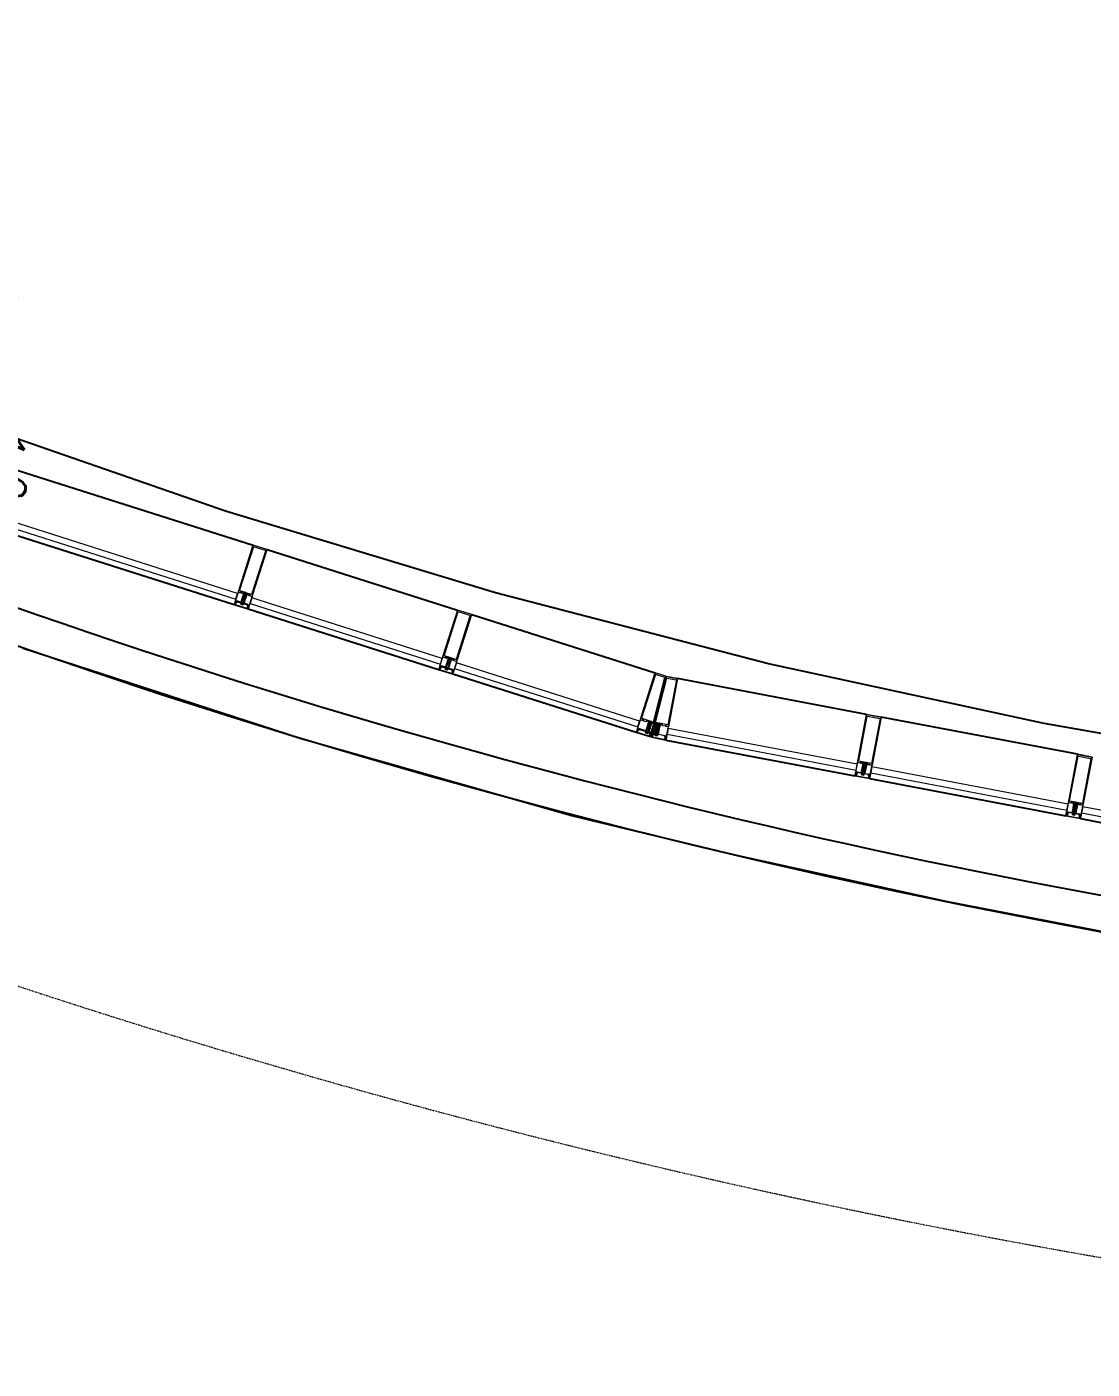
# Model space of a CAD drawing. Header units: inches. Extents: x -460 to 10305, y -938 to 5356.
# Drawn here: x 777.8 to 956.5, y -711.7 to -486.6 of the extents above; entities that cross this region are included whole.
import ezdxf
from ezdxf.enums import TextEntityAlignment as Align

# ---------------------------------------------------------------- set-up
doc = ezdxf.new("R2010")
doc.units = ezdxf.units.IN
doc.header["$MEASUREMENT"] = 0
doc.linetypes.add('01-0263-G-DWG-BFP-ARCH$0$Dash 1_16_', pattern=[0.125, 0.0625, -0.0625])
doc.layers.add('01-0263-G-DWG-BFP-ARCH$0$SP-DETL-GENF', color=3, linetype='Continuous', lineweight=9)
doc.layers.add('01-0263-G-DWG-BFP-ARCH$0$SP-HIDDEN', color=143, linetype='Continuous', lineweight=9)
for name, color, linetype in [('01-0263-G-DWG-BFP-ARCH$0$SP-GROSS', 30, 'Continuous'), ('01-0263-G-DWG-BFP-ARCH$0$SP-WALL', 7, 'Continuous'), ('01-0263-G-DWG-BFP-ARCH$0$SP-WINDOW', 6, 'Continuous'), ('T-Comm-E', 1, 'Continuous')]:
    doc.layers.add(name, color=color, linetype=linetype)
doc.styles.add('3-32', font='SIMPLEX.shx', dxfattribs={"height": 9})

# ---------------------------------------------------------------- blocks, each defined once
blk = doc.blocks.new('01-0263-G-DWG-BFP-ARCH$0$System Panel - INSULATED - GREEN TINT-4512900-GROUND FLOOR - PROPOSED')
at = {"layer": '01-0263-G-DWG-BFP-ARCH$0$SP-WINDOW', "lineweight": 13}
for p, q in [((16.13, 0.5), (-16.13, 0.5)), ((-16.13, 0.5), (-16.13, -0.5)), ((16.13, -0.5), (16.13, 0.5)), ((-16.13, -0.5), (16.13, -0.5))]:
    blk.add_line(p, q, dxfattribs=at)
blk = doc.blocks.new('01-0263-G-DWG-BFP-ARCH$0$System Panel - INSULATED - GREEN TINT-4512901-GROUND FLOOR - PROPOSED')
at = {"layer": '01-0263-G-DWG-BFP-ARCH$0$SP-WINDOW', "lineweight": 13}
for p, q in [((16.75, 0.5), (-16.75, 0.5)), ((-16.75, 0.5), (-16.75, -0.5)), ((16.75, -0.5), (16.75, 0.5)), ((-16.75, -0.5), (16.75, -0.5))]:
    blk.add_line(p, q, dxfattribs=at)
blk = doc.blocks.new('01-0263-G-DWG-BFP-ARCH$0$Rectangular Mullion - 10_5 X 2_5 Mullion-2235006-GROUND FLOOR - PROPOSED')
at = {"layer": '01-0263-G-DWG-BFP-ARCH$0$SP-DETL-GENF', "lineweight": 20}
for p, q in [((-1.25, 1.5), (-1.25, 1.06)), ((1.25, 1.5), (-1.25, 1.5)), ((-1.25, 0.96), (-1.25, 0.77)), ((-1.23, 0.75), (-1.15, 0.75)), ((-1.18, 0.99), (-1.22, 0.99)), ((-1.2, 1.08), (-1.2, 1.44)), ((-1.2, 1.44), (1.2, 1.44)), ((-1.06, 1.27), (-1.16, 1.08)), ((-1.11, 0.9), (-1.03, 0.9)), ((-1.05, 1.12), (-0.99, 1.23)), ((-1.05, 0.99), (-1.05, 1.12)), ((-0.94, 0.99), (-1.05, 0.99)), ((-0.99, 0.75), (0.99, 0.75)), ((-0.88, 0.85), (-0.88, 0.93)), ((-0.32, 0.85), (-0.88, 0.85)), ((-0.3, 0.88), (-0.32, 0.85)), ((-0.1, 0.5), (-0.31, 0.5)), ((-0.31, 0.5), (-0.31, 0.01)), ((-0.31, 0.01), (-0.25, 0.01)), ((0.3, 0.88), (-0.3, 0.88)), ((-0.25, 0.01), (-0.25, -0.07)), ((-0.19, 0.5), (-0.19, 0.17)), ((-0.19, 0.17), (-0.1, 0.06)), ((-0.04, -0.15), (-0.1, 0.07)), ((0.1, 0.07), (0.04, -0.15)), ((0.1, 0.5), (0.31, 0.5)), ((0.19, 0.17), (0.1, 0.06)), ((0.19, 0.5), (0.19, 0.17)), ((0.25, -0.07), (0.25, 0.01)), ((0.25, 0.01), (0.31, 0.01)), ((0.33, 0.85), (0.3, 0.88)), ((0.31, 0.01), (0.31, 0.5)), ((0.88, 0.85), (0.33, 0.85)), ((0.88, 0.93), (0.88, 0.85)), ((1.05, 0.99), (0.94, 0.99)), ((0.99, 1.23), (1.05, 1.12)), ((1.03, 0.9), (1.11, 0.9)), ((1.05, 1.12), (1.05, 0.99)), ((1.16, 1.08), (1.06, 1.27)), ((1.15, 0.75), (1.23, 0.75)), ((1.22, 0.99), (1.18, 0.99)), ((1.2, 1.44), (1.2, 1.08)), ((1.25, 1.06), (1.25, 1.5)), ((1.25, 0.77), (1.25, 0.96)), ((-0.83, -0.75), (-1.25, -0.75)), ((-1.25, -0.75), (-1.25, -9)), ((-1.09, -1.09), (-1.09, -8.72)), ((-0.16, -1.06), (-1.06, -1.06)), ((-0.71, -0.9), (-0.79, -0.9)), ((-0.54, -0.75), (-0.67, -0.75)), ((-0.51, -0.87), (-0.51, -0.78)), ((-0.23, -0.9), (-0.48, -0.9)), ((-0.41, -0.83), (-0.41, -0.9)), ((-0.31, -0.8), (-0.38, -0.8)), ((-0.31, -0.07), (-0.31, -0.8)), ((-0.25, -0.07), (-0.31, -0.07)), ((-0.21, -0.84), (-0.21, -0.18)), ((-0.21, -0.18), (-0.14, -0.18)), ((-0.2, -0.78), (-0.2, -0.87)), ((-0.03, -0.75), (-0.17, -0.75)), ((0.07, -0.94), (-0.07, -0.94)), ((0, -0.78), (-0.03, -0.75)), ((0.03, -0.75), (0, -0.78)), ((0.17, -0.75), (0.03, -0.75)), ((0.14, -0.18), (0.21, -0.18)), ((1.06, -1.06), (0.16, -1.06)), ((0.2, -0.87), (0.2, -0.78)), ((0.21, -0.18), (0.21, -0.84)), ((0.49, -0.9), (0.23, -0.9)), ((0.31, -0.07), (0.25, -0.07)), ((0.31, -0.8), (0.31, -0.07)), ((0.38, -0.8), (0.31, -0.8)), ((0.41, -0.9), (0.41, -0.83)), ((0.52, -0.78), (0.52, -0.87)), ((0.67, -0.75), (0.55, -0.75)), ((0.79, -0.9), (0.71, -0.9)), ((1.25, -0.75), (0.83, -0.75)), ((1.09, -8.72), (1.09, -1.09)), ((1.25, -9), (1.25, -0.75)), ((-1.25, -9), (1.25, -9)), ((-1.06, -8.75), (1.06, -8.75))]:
    blk.add_line(p, q, dxfattribs=at)
at = {"layer": '01-0263-G-DWG-BFP-ARCH$0$SP-DETL-GENF'}
for p, q in [((-0.31, 0.75), (-0.31, 0.5)), ((-0.25, 0.91), (0.25, 0.91)), ((-0.25, 0.88), (-0.25, 0.91)), ((-0.2, 1.05), (-0.2, 0.91)), ((0.19, 1.06), (-0.19, 1.06)), ((-0.15, 1.09), (0.15, 1.09)), ((-0.13, 0.21), (-0.13, 0.88)), ((0, -0.13), (-0.13, 0.21)), ((-0.1, 1.06), (-0.1, 0.91)), ((-0.1, -0.98), (-0.1, 0.5)), ((0.13, 0.21), (0, -0.13)), ((0.1, 1.06), (0.1, 0.91)), ((0.1, 0.5), (0.1, -0.98)), ((0.13, 0.88), (0.13, 0.21)), ((0.2, 1.05), (0.2, 0.91)), ((0.25, 0.91), (0.25, 0.88)), ((0.31, 0.5), (0.31, 0.75)), ((0, -1.08), (-0.1, -0.98)), ((0.1, -0.98), (0, -1.08))]:
    blk.add_line(p, q, dxfattribs=at)
at = {"layer": '01-0263-G-DWG-BFP-ARCH$0$SP-DETL-GENF', "lineweight": 20}
for centre, radius, start, end in [((-1.19, 1.06), 0.06, 180, 270), ((-1.22, 0.96), 0.03, 90, 180), ((-1.23, 0.77), 0.02, 180, 270), ((-1.18, 1.04), 0.05, 270, 71.3371), ((-1.17, 1.04), 0.04, 270, 90), ((-1.11, 0.85), 0.05, 90, 180), ((-1.07, 0.84), 0.09, 180, 225.1897), ((-1.15, 0.76), 0.015, 270, 45.1897), ((-1.02, 1.25), 0.04, 330, 150), ((-1.03, 0.85), 0.05, 360, 90), ((-0.99, 0.76), 0.015, 134.8103, 270), ((-1.07, 0.84), 0.09, 314.8103, 0), ((-0.94, 0.93), 0.06, 360, 90), ((0.94, 0.93), 0.06, 90, 180), ((1.02, 1.25), 0.04, 30, 210), ((1.03, 0.85), 0.05, 90, 180), ((1.07, 0.84), 0.09, 180, 225.1897), ((0.99, 0.76), 0.015, 270, 45.1897), ((1.11, 0.85), 0.05, 360, 90), ((1.18, 1.04), 0.05, 108.6629, 270), ((1.17, 1.04), 0.04, 90, 270), ((1.15, 0.76), 0.015, 134.8103, 270), ((1.07, 0.84), 0.09, 314.8103, 0), ((1.19, 1.06), 0.06, 270, 360), ((1.22, 0.96), 0.03, 360, 90), ((1.23, 0.77), 0.02, 270, 0), ((-1.06, -1.09), 0.03, 90, 180), ((-0.75, -0.84), 0.09, 134.8103, 183.8365), ((-0.79, -0.85), 0.05, 174.852, 270), ((-0.83, -0.77), 0.015, 314.8103, 90), ((-0.71, -0.85), 0.05, 270, 5.148), ((-0.67, -0.77), 0.015, 90, 225.1897), ((-0.75, -0.84), 0.09, 356.1635, 45.1897), ((-0.54, -0.78), 0.03, 360, 90), ((-0.48, -0.87), 0.03, 180, 270), ((-0.38, -0.83), 0.03, 90, 180), ((-0.27, -0.84), 0.06, 270, 360), ((-0.23, -0.87), 0.03, 270, 360), ((-0.17, -0.78), 0.03, 90, 180), ((-0.16, -1), 0.06, 270, 360), ((0, -0.14), 0.143, 197.5064, 342.4936), ((-0.07, -0.97), 0.03, 90, 165.1649), ((0, -0.14), 0.043, 195, 345), ((0.07, -0.97), 0.03, 360, 90), ((0.16, -1), 0.06, 180, 270), ((0.17, -0.78), 0.03, 360, 90), ((0.23, -0.87), 0.03, 180, 270), ((0.27, -0.84), 0.06, 180, 270), ((0.38, -0.83), 0.03, 360, 90), ((0.49, -0.87), 0.03, 270, 360), ((0.55, -0.78), 0.03, 90, 180), ((0.75, -0.84), 0.09, 134.8103, 183.8365), ((0.71, -0.85), 0.05, 174.852, 270), ((0.67, -0.77), 0.015, 314.8103, 90), ((0.79, -0.85), 0.05, 270, 5.148), ((0.83, -0.77), 0.015, 90, 225.1897), ((0.75, -0.84), 0.09, 356.1635, 45.1897), ((1.06, -1.09), 0.03, 360, 90), ((-1.06, -8.72), 0.03, 180, 270), ((1.06, -8.72), 0.03, 270, 360)]:
    blk.add_arc(centre, radius, start, end, dxfattribs=at)
at = {"layer": '01-0263-G-DWG-BFP-ARCH$0$SP-DETL-GENF'}
for centre, radius, start, end in [((-0.15, 1.04), 0.0543, 20.9234, 159.0732), ((0, 0.92), 0.165, 52.0136, 127.9813), ((0.15, 1.04), 0.0543, 20.9416, 159.0868)]:
    blk.add_arc(centre, radius, start, end, dxfattribs=at)
blk = doc.blocks.new('01-0263-G-DWG-BFP-ARCH$0$System Panel - INSULATED - GREEN TINT-4512902-GROUND FLOOR - PROPOSED')
at = {"layer": '01-0263-G-DWG-BFP-ARCH$0$SP-WINDOW', "lineweight": 13}
for p, q in [((34.12, 0.5), (-34.12, 0.5)), ((-34.12, 0.5), (-34.12, -0.5)), ((34.12, -0.5), (34.12, 0.5)), ((-34.12, -0.5), (34.12, -0.5))]:
    blk.add_line(p, q, dxfattribs=at)
blk = doc.blocks.new('01-0263-G-DWG-BFP-ARCH$0$Rectangular Mullion - 10_5 X 2_5 7_5 angle Mullion-V95-GROUND FLOOR - PROPOSED')
at = {"layer": '01-0263-G-DWG-BFP-ARCH$0$SP-DETL-GENF', "lineweight": 20}
for p, q in [((-1.25, 1.5), (-1.25, 1.06)), ((1.25, 1.5), (-1.25, 1.5)), ((-1.25, 0.96), (-1.25, 0.77)), ((-1.23, 0.75), (-1.15, 0.75)), ((-1.18, 0.99), (-1.22, 0.99)), ((-1.2, 1.08), (-1.2, 1.44)), ((-1.2, 1.44), (1.2, 1.44)), ((-1.06, 1.27), (-1.16, 1.08)), ((-1.11, 0.9), (-1.03, 0.9)), ((-1.05, 1.12), (-0.99, 1.23)), ((-1.05, 0.99), (-1.05, 1.12)), ((-0.94, 0.99), (-1.05, 0.99)), ((-0.99, 0.75), (0.99, 0.75)), ((-0.88, 0.85), (-0.88, 0.93)), ((-0.82, 0.85), (-0.88, 0.85)), ((-0.8, 0.88), (-0.82, 0.85)), ((-0.6, 0.5), (-0.81, 0.5)), ((-0.81, 0.5), (-0.81, 0.01)), ((-0.81, 0.01), (-0.75, 0.01)), ((-0.2, 0.88), (-0.8, 0.88)), ((-0.75, 0.01), (-0.75, -0.07)), ((-0.69, 0.5), (-0.69, 0.17)), ((-0.69, 0.17), (-0.6, 0.06)), ((-0.54, -0.15), (-0.6, 0.07)), ((-0.4, 0.07), (-0.46, -0.15)), ((-0.4, 0.5), (-0.19, 0.5)), ((-0.31, 0.17), (-0.4, 0.06)), ((-0.31, 0.5), (-0.31, 0.17)), ((-0.25, -0.07), (-0.25, 0.01)), ((-0.25, 0.01), (-0.19, 0.01)), ((-0.17, 0.85), (-0.2, 0.88)), ((-0.19, 0.01), (-0.19, 0.5)), ((0.88, 0.85), (-0.17, 0.85)), ((0.88, 0.93), (0.88, 0.85)), ((1.05, 0.99), (0.94, 0.99)), ((0.99, 1.23), (1.05, 1.12)), ((1.03, 0.9), (1.11, 0.9)), ((1.05, 1.12), (1.05, 0.99)), ((1.16, 1.08), (1.06, 1.27)), ((1.15, 0.75), (1.23, 0.75)), ((1.22, 0.99), (1.18, 0.99)), ((1.2, 1.44), (1.2, 1.08)), ((1.25, 1.06), (1.25, 1.5)), ((1.25, 0.77), (1.25, 0.96)), ((-1.14, -0.75), (-1.2, -0.75)), ((-1.2, -0.75), (-0.68, -9)), ((-1.04, -0.75), (-1.2, -0.75)), ((-0.66, -1.06), (-1.03, -1.06)), ((-1.03, -1.06), (-0.54, -8.75)), ((-1.01, -0.87), (-1.01, -0.78)), ((-0.73, -0.9), (-0.98, -0.9)), ((-0.91, -0.83), (-0.91, -0.9)), ((-0.81, -0.8), (-0.88, -0.8)), ((-0.81, -0.07), (-0.81, -0.8)), ((-0.75, -0.07), (-0.81, -0.07)), ((-0.71, -0.84), (-0.71, -0.18)), ((-0.71, -0.18), (-0.64, -0.18)), ((-0.7, -0.78), (-0.7, -0.87)), ((-0.53, -0.75), (-0.67, -0.75)), ((-0.43, -0.94), (-0.57, -0.94)), ((-0.5, -0.78), (-0.53, -0.75)), ((-0.47, -0.75), (-0.5, -0.78)), ((-0.33, -0.75), (-0.47, -0.75)), ((-0.36, -0.18), (-0.29, -0.18)), ((1.06, -1.06), (-0.34, -1.06)), ((-0.3, -0.87), (-0.3, -0.78)), ((-0.29, -0.18), (-0.29, -0.84)), ((0.17, -0.9), (-0.27, -0.9)), ((-0.19, -0.07), (-0.25, -0.07)), ((-0.19, -0.8), (-0.19, -0.07)), ((-0.12, -0.8), (-0.19, -0.8)), ((-0.09, -0.9), (-0.09, -0.83)), ((0.2, -0.78), (0.2, -0.87)), ((0.67, -0.75), (0.23, -0.75)), ((0.79, -0.9), (0.71, -0.9)), ((1.25, -0.75), (0.83, -0.75)), ((1.09, -8.72), (1.09, -1.09)), ((1.25, -9), (1.25, -0.75)), ((-0.68, -9), (1.25, -9)), ((-0.54, -8.75), (1.06, -8.75))]:
    blk.add_line(p, q, dxfattribs=at)
at = {"layer": '01-0263-G-DWG-BFP-ARCH$0$SP-DETL-GENF'}
for p, q in [((-1.2, 0.75), (-1.2, -0.75)), ((-1.15, 0.75), (-1.1, 0.75)), ((-1.1, -0.75), (-1.1, 0.75)), ((-0.81, 0.75), (-0.81, 0.5)), ((-0.75, 0.91), (-0.25, 0.91)), ((-0.75, 0.88), (-0.75, 0.91)), ((-0.7, 1.05), (-0.7, 0.91)), ((-0.31, 1.06), (-0.69, 1.06)), ((-0.65, 1.09), (-0.35, 1.09)), ((-0.63, 0.21), (-0.63, 0.88)), ((-0.5, -0.13), (-0.63, 0.21)), ((-0.6, 1.06), (-0.6, 0.91)), ((-0.6, -0.98), (-0.6, 0.5)), ((-0.37, 0.21), (-0.5, -0.13)), ((-0.4, 1.06), (-0.4, 0.91)), ((-0.4, 0.5), (-0.4, -0.98)), ((-0.37, 0.88), (-0.37, 0.21)), ((-0.3, 1.05), (-0.3, 0.91)), ((-0.25, 0.91), (-0.25, 0.88)), ((-0.19, 0.5), (-0.19, 0.75)), ((-1.2, -0.75), (-1.1, -0.75)), ((-0.5, -1.08), (-0.6, -0.98)), ((-0.4, -0.98), (-0.5, -1.08))]:
    blk.add_line(p, q, dxfattribs=at)
at = {"layer": '01-0263-G-DWG-BFP-ARCH$0$SP-DETL-GENF', "lineweight": 20}
for centre, radius, start, end in [((-1.19, 1.06), 0.06, 180, 270), ((-1.22, 0.96), 0.03, 90, 180), ((-1.23, 0.77), 0.02, 180, 270), ((-1.18, 1.04), 0.05, 270, 71.3371), ((-1.17, 1.04), 0.04, 270, 90), ((-1.11, 0.85), 0.05, 90, 180), ((-1.07, 0.84), 0.09, 180, 225.1897), ((-1.15, 0.76), 0.015, 270, 45.1897), ((-1.02, 1.25), 0.04, 330, 150), ((-1.03, 0.85), 0.05, 360, 90), ((-0.99, 0.76), 0.015, 134.8103, 270), ((-1.07, 0.84), 0.09, 314.8103, 0), ((-0.94, 0.93), 0.06, 360, 90), ((0.94, 0.93), 0.06, 90, 180), ((1.02, 1.25), 0.04, 30, 210), ((1.03, 0.85), 0.05, 90, 180), ((1.07, 0.84), 0.09, 180, 225.1897), ((0.99, 0.76), 0.015, 270, 45.1897), ((1.11, 0.85), 0.05, 360, 90), ((1.18, 1.04), 0.05, 108.6629, 270), ((1.17, 1.04), 0.04, 90, 270), ((1.15, 0.76), 0.015, 134.8103, 270), ((1.07, 0.84), 0.09, 314.8103, 0), ((1.19, 1.06), 0.06, 270, 360), ((1.22, 0.96), 0.03, 360, 90), ((1.23, 0.77), 0.02, 270, 0), ((-1.04, -0.78), 0.03, 360, 90), ((-0.98, -0.87), 0.03, 180, 270), ((-0.88, -0.83), 0.03, 90, 180), ((-0.77, -0.84), 0.06, 270, 360), ((-0.73, -0.87), 0.03, 270, 360), ((-0.67, -0.78), 0.03, 90, 180), ((-0.66, -1), 0.06, 270, 360), ((-0.5, -0.14), 0.143, 197.5064, 342.4936), ((-0.57, -0.97), 0.03, 90, 165.1649), ((-0.5, -0.14), 0.043, 195, 345), ((-0.43, -0.97), 0.03, 360, 90), ((-0.34, -1), 0.06, 180, 270), ((-0.33, -0.78), 0.03, 360, 90), ((-0.27, -0.87), 0.03, 180, 270), ((-0.23, -0.84), 0.06, 180, 270), ((-0.12, -0.83), 0.03, 360, 90), ((0.17, -0.87), 0.03, 270, 360), ((0.23, -0.78), 0.03, 90, 180), ((0.75, -0.84), 0.09, 134.8103, 183.8365), ((0.71, -0.85), 0.05, 174.852, 270), ((0.67, -0.77), 0.015, 314.8103, 90), ((0.79, -0.85), 0.05, 270, 5.148), ((0.83, -0.77), 0.015, 90, 225.1897), ((0.75, -0.84), 0.09, 356.1635, 45.1897), ((1.06, -1.09), 0.03, 360, 90), ((1.06, -8.72), 0.03, 270, 360)]:
    blk.add_arc(centre, radius, start, end, dxfattribs=at)
at = {"layer": '01-0263-G-DWG-BFP-ARCH$0$SP-DETL-GENF'}
for centre, radius, start, end in [((-0.65, 1.04), 0.0543, 20.9234, 159.0732), ((-0.5, 0.92), 0.165, 52.0136, 127.9813), ((-0.35, 1.04), 0.0543, 20.9416, 159.0868)]:
    blk.add_arc(centre, radius, start, end, dxfattribs=at)
blk = doc.blocks.new('01-0263-G-DWG-BFP-ARCH$0$Basic Wall _ U CONN - Curved Front Wall - ___-4164516-GROUND FLOOR - PROPOSED')
at = {"layer": '01-0263-G-DWG-BFP-ARCH$0$SP-WALL'}
blk.add_line((175.05, -1322.04), (175.1, -1322.05), dxfattribs=at)
blk.add_lwpolyline([(312.42, -1337.46), (286.16, -1333.92), (239.56, -1325.74), (193.33, -1315.7), (147.53, -1303.83), (102.25, -1290.13), (57.55, -1274.63), (41.94, -1268.5)], dxfattribs=at)
blk = doc.blocks.new('01-0263-G-DWG-BFP-ARCH$0$Basic Wall _ U CONN - Curved Front Wall - ___-4164515-GROUND FLOOR - PROPOSED')
at = {"layer": '01-0263-G-DWG-BFP-ARCH$0$SP-WALL'}
for radius, start, end in [(1215.34, 226.3134, 297.34766), (1209.34, 248.90437, 276.52182)]:
    blk.add_arc((467.34, -165.05), radius, start, end, dxfattribs=at)
blk = doc.blocks.new('01-0263-G-DWG-BFP-ARCH$0$System Panel - INSULATED - GREEN TINT-4615867-GROUND FLOOR - PROPOSED')
at = {"layer": '01-0263-G-DWG-BFP-ARCH$0$SP-WINDOW', "lineweight": 13}
for p, q in [((16.125, 0.5), (-16.125, 0.5)), ((-16.125, 0.5), (-16.125, -0.5)), ((16.125, -0.5), (16.125, 0.5)), ((-16.125, -0.5), (16.125, -0.5))]:
    blk.add_line(p, q, dxfattribs=at)
blk = doc.blocks.new('01-0263-G-DWG-BFP-ARCH$0$System Panel - INSULATED - GREEN TINT-4615868-GROUND FLOOR - PROPOSED')
at = {"layer": '01-0263-G-DWG-BFP-ARCH$0$SP-WINDOW', "lineweight": 13}
for p, q in [((16.75, 0.5), (-16.75, 0.5)), ((-16.75, 0.5), (-16.75, -0.5)), ((16.75, -0.5), (16.75, 0.5)), ((-16.75, -0.5), (16.75, -0.5))]:
    blk.add_line(p, q, dxfattribs=at)
blk = doc.blocks.new('01-0263-G-DWG-BFP-ARCH$0$Rectangular Mullion - 10_5 X 2_5 Mullion-V90-GROUND FLOOR - PROPOSED')
at = {"layer": '01-0263-G-DWG-BFP-ARCH$0$SP-DETL-GENF', "lineweight": 20}
for p, q in [((-1.25, 1.5), (-1.25, 1.06)), ((1.25, 1.5), (-1.25, 1.5)), ((-1.25, 0.96), (-1.25, 0.77)), ((-1.23, 0.75), (-1.15, 0.75)), ((-1.18, 0.99), (-1.22, 0.99)), ((-1.2, 1.08), (-1.2, 1.44)), ((-1.2, 1.44), (1.2, 1.44)), ((-1.06, 1.27), (-1.16, 1.08)), ((-1.11, 0.9), (-1.03, 0.9)), ((-1.05, 1.12), (-0.99, 1.23)), ((-1.05, 0.99), (-1.05, 1.12)), ((-0.94, 0.99), (-1.05, 0.99)), ((-0.99, 0.75), (0.99, 0.75)), ((-0.88, 0.85), (-0.88, 0.93)), ((-0.32, 0.85), (-0.88, 0.85)), ((-0.3, 0.88), (-0.32, 0.85)), ((-0.1, 0.5), (-0.31, 0.5)), ((-0.31, 0.5), (-0.31, 0.01)), ((-0.31, 0.01), (-0.25, 0.01)), ((0.3, 0.88), (-0.3, 0.88)), ((-0.25, 0.01), (-0.25, -0.07)), ((-0.19, 0.5), (-0.19, 0.17)), ((-0.19, 0.17), (-0.1, 0.06)), ((-0.04, -0.15), (-0.1, 0.07)), ((0.1, 0.07), (0.04, -0.15)), ((0.1, 0.5), (0.31, 0.5)), ((0.19, 0.17), (0.1, 0.06)), ((0.19, 0.5), (0.19, 0.17)), ((0.25, -0.07), (0.25, 0.01)), ((0.25, 0.01), (0.31, 0.01)), ((0.33, 0.85), (0.3, 0.88)), ((0.31, 0.01), (0.31, 0.5)), ((0.88, 0.85), (0.33, 0.85)), ((0.88, 0.93), (0.88, 0.85)), ((1.05, 0.99), (0.94, 0.99)), ((0.99, 1.23), (1.05, 1.12)), ((1.03, 0.9), (1.11, 0.9)), ((1.05, 1.12), (1.05, 0.99)), ((1.16, 1.08), (1.06, 1.27)), ((1.15, 0.75), (1.23, 0.75)), ((1.22, 0.99), (1.18, 0.99)), ((1.2, 1.44), (1.2, 1.08)), ((1.25, 1.06), (1.25, 1.5)), ((1.25, 0.77), (1.25, 0.96)), ((-0.83, -0.75), (-1.25, -0.75)), ((-1.25, -0.75), (-1.25, -9)), ((-1.09, -1.09), (-1.09, -8.72)), ((-0.16, -1.06), (-1.06, -1.06)), ((-0.71, -0.9), (-0.79, -0.9)), ((-0.54, -0.75), (-0.67, -0.75)), ((-0.51, -0.87), (-0.51, -0.78)), ((-0.23, -0.9), (-0.48, -0.9)), ((-0.41, -0.83), (-0.41, -0.9)), ((-0.31, -0.8), (-0.38, -0.8)), ((-0.31, -0.07), (-0.31, -0.8)), ((-0.25, -0.07), (-0.31, -0.07)), ((-0.21, -0.84), (-0.21, -0.18)), ((-0.21, -0.18), (-0.14, -0.18)), ((-0.2, -0.78), (-0.2, -0.87)), ((-0.03, -0.75), (-0.17, -0.75)), ((0.07, -0.94), (-0.07, -0.94)), ((0, -0.78), (-0.03, -0.75)), ((0.03, -0.75), (0, -0.78)), ((0.17, -0.75), (0.03, -0.75)), ((0.14, -0.18), (0.21, -0.18)), ((1.06, -1.06), (0.16, -1.06)), ((0.2, -0.87), (0.2, -0.78)), ((0.21, -0.18), (0.21, -0.84)), ((0.49, -0.9), (0.23, -0.9)), ((0.31, -0.07), (0.25, -0.07)), ((0.31, -0.8), (0.31, -0.07)), ((0.38, -0.8), (0.31, -0.8)), ((0.41, -0.9), (0.41, -0.83)), ((0.52, -0.78), (0.52, -0.87)), ((0.67, -0.75), (0.55, -0.75)), ((0.79, -0.9), (0.71, -0.9)), ((1.25, -0.75), (0.83, -0.75)), ((1.09, -8.72), (1.09, -1.09)), ((1.25, -9), (1.25, -0.75)), ((-1.25, -9), (1.25, -9)), ((-1.06, -8.75), (1.06, -8.75))]:
    blk.add_line(p, q, dxfattribs=at)
at = {"layer": '01-0263-G-DWG-BFP-ARCH$0$SP-DETL-GENF'}
for p, q in [((-0.31, 0.75), (-0.31, 0.5)), ((-0.25, 0.91), (0.25, 0.91)), ((-0.25, 0.88), (-0.25, 0.91)), ((-0.2, 1.05), (-0.2, 0.91)), ((0.19, 1.06), (-0.19, 1.06)), ((-0.15, 1.09), (0.15, 1.09)), ((-0.13, 0.21), (-0.13, 0.88)), ((0, -0.13), (-0.13, 0.21)), ((-0.1, 1.06), (-0.1, 0.91)), ((-0.1, -0.98), (-0.1, 0.5)), ((0.13, 0.21), (0, -0.13)), ((0.1, 1.06), (0.1, 0.91)), ((0.1, 0.5), (0.1, -0.98)), ((0.13, 0.88), (0.13, 0.21)), ((0.2, 1.05), (0.2, 0.91)), ((0.25, 0.91), (0.25, 0.88)), ((0.31, 0.5), (0.31, 0.75)), ((0, -1.08), (-0.1, -0.98)), ((0.1, -0.98), (0, -1.08))]:
    blk.add_line(p, q, dxfattribs=at)
at = {"layer": '01-0263-G-DWG-BFP-ARCH$0$SP-DETL-GENF', "lineweight": 20}
for centre, radius, start, end in [((-1.19, 1.06), 0.06, 180, 270), ((-1.22, 0.96), 0.03, 90, 180), ((-1.23, 0.77), 0.02, 180, 270), ((-1.18, 1.04), 0.05, 270, 71.3371), ((-1.17, 1.04), 0.04, 270, 90), ((-1.11, 0.85), 0.05, 90, 180), ((-1.07, 0.84), 0.09, 180, 225.1897), ((-1.15, 0.76), 0.015, 270, 45.1897), ((-1.02, 1.25), 0.04, 330, 150), ((-1.03, 0.85), 0.05, 360, 90), ((-0.99, 0.76), 0.015, 134.8103, 270), ((-1.07, 0.84), 0.09, 314.8103, 0), ((-0.94, 0.93), 0.06, 360, 90), ((0.94, 0.93), 0.06, 90, 180), ((1.02, 1.25), 0.04, 30, 210), ((1.03, 0.85), 0.05, 90, 180), ((1.07, 0.84), 0.09, 180, 225.1897), ((0.99, 0.76), 0.015, 270, 45.1897), ((1.11, 0.85), 0.05, 360, 90), ((1.18, 1.04), 0.05, 108.6629, 270), ((1.17, 1.04), 0.04, 90, 270), ((1.15, 0.76), 0.015, 134.8103, 270), ((1.07, 0.84), 0.09, 314.8103, 0), ((1.19, 1.06), 0.06, 270, 360), ((1.22, 0.96), 0.03, 360, 90), ((1.23, 0.77), 0.02, 270, 0), ((-1.06, -1.09), 0.03, 90, 180), ((-0.75, -0.84), 0.09, 134.8103, 183.8365), ((-0.79, -0.85), 0.05, 174.852, 270), ((-0.83, -0.77), 0.015, 314.8103, 90), ((-0.71, -0.85), 0.05, 270, 5.148), ((-0.67, -0.77), 0.015, 90, 225.1897), ((-0.75, -0.84), 0.09, 356.1635, 45.1897), ((-0.54, -0.78), 0.03, 360, 90), ((-0.48, -0.87), 0.03, 180, 270), ((-0.38, -0.83), 0.03, 90, 180), ((-0.27, -0.84), 0.06, 270, 360), ((-0.23, -0.87), 0.03, 270, 360), ((-0.17, -0.78), 0.03, 90, 180), ((-0.16, -1), 0.06, 270, 360), ((0, -0.14), 0.143, 197.5064, 342.4936), ((-0.07, -0.97), 0.03, 90, 165.1649), ((0, -0.14), 0.043, 195, 345), ((0.07, -0.97), 0.03, 360, 90), ((0.16, -1), 0.06, 180, 270), ((0.17, -0.78), 0.03, 360, 90), ((0.23, -0.87), 0.03, 180, 270), ((0.27, -0.84), 0.06, 180, 270), ((0.38, -0.83), 0.03, 360, 90), ((0.49, -0.87), 0.03, 270, 360), ((0.55, -0.78), 0.03, 90, 180), ((0.75, -0.84), 0.09, 134.8103, 183.8365), ((0.71, -0.85), 0.05, 174.852, 270), ((0.67, -0.77), 0.015, 314.8103, 90), ((0.79, -0.85), 0.05, 270, 5.148), ((0.83, -0.77), 0.015, 90, 225.1897), ((0.75, -0.84), 0.09, 356.1635, 45.1897), ((1.06, -1.09), 0.03, 360, 90), ((-1.06, -8.72), 0.03, 180, 270), ((1.06, -8.72), 0.03, 270, 360)]:
    blk.add_arc(centre, radius, start, end, dxfattribs=at)
at = {"layer": '01-0263-G-DWG-BFP-ARCH$0$SP-DETL-GENF'}
for centre, radius, start, end in [((-0.15, 1.04), 0.0543, 20.9234, 159.0732), ((0, 0.92), 0.165, 52.0136, 127.9813), ((0.15, 1.04), 0.0543, 20.9416, 159.0868)]:
    blk.add_arc(centre, radius, start, end, dxfattribs=at)
blk = doc.blocks.new('01-0263-G-DWG-BFP-ARCH$0$System Panel - INSULATED - GREEN TINT-4615871-GROUND FLOOR - PROPOSED')
at = {"layer": '01-0263-G-DWG-BFP-ARCH$0$SP-WINDOW', "lineweight": 13}
for p, q in [((34.125, 0.5), (-34.125, 0.5)), ((-34.125, 0.5), (-34.125, -0.5)), ((34.125, -0.5), (34.125, 0.5)), ((-34.125, -0.5), (34.125, -0.5))]:
    blk.add_line(p, q, dxfattribs=at)
blk = doc.blocks.new('01-0263-G-DWG-BFP-ARCH$0$Rectangular Mullion - 10_5 X 2_5 7_5 angle Mullion-2237419-GROUND FLOOR - PROPOSED')
at = {"layer": '01-0263-G-DWG-BFP-ARCH$0$SP-DETL-GENF', "lineweight": 20}
for p, q in [((-1.25, 1.5), (-1.25, 1.06)), ((1.25, 1.5), (-1.25, 1.5)), ((-1.25, 0.96), (-1.25, 0.77)), ((-1.23, 0.75), (-1.15, 0.75)), ((-1.18, 0.99), (-1.22, 0.99)), ((-1.2, 1.08), (-1.2, 1.44)), ((-1.2, 1.44), (1.2, 1.44)), ((-1.06, 1.27), (-1.16, 1.08)), ((-1.11, 0.9), (-1.03, 0.9)), ((-1.05, 1.12), (-0.99, 1.23)), ((-1.05, 0.99), (-1.05, 1.12)), ((-0.94, 0.99), (-1.05, 0.99)), ((-0.99, 0.75), (0.99, 0.75)), ((-0.88, 0.85), (-0.88, 0.93)), ((-0.82, 0.85), (-0.88, 0.85)), ((-0.8, 0.88), (-0.82, 0.85)), ((-0.6, 0.5), (-0.81, 0.5)), ((-0.81, 0.5), (-0.81, 0.01)), ((-0.81, 0.01), (-0.75, 0.01)), ((-0.2, 0.88), (-0.8, 0.88)), ((-0.75, 0.01), (-0.75, -0.07)), ((-0.69, 0.5), (-0.69, 0.17)), ((-0.69, 0.17), (-0.6, 0.06)), ((-0.54, -0.15), (-0.6, 0.07)), ((-0.4, 0.07), (-0.46, -0.15)), ((-0.4, 0.5), (-0.19, 0.5)), ((-0.31, 0.17), (-0.4, 0.06)), ((-0.31, 0.5), (-0.31, 0.17)), ((-0.25, -0.07), (-0.25, 0.01)), ((-0.25, 0.01), (-0.19, 0.01)), ((-0.17, 0.85), (-0.2, 0.88)), ((-0.19, 0.01), (-0.19, 0.5)), ((0.88, 0.85), (-0.17, 0.85)), ((0.88, 0.93), (0.88, 0.85)), ((1.05, 0.99), (0.94, 0.99)), ((0.99, 1.23), (1.05, 1.12)), ((1.03, 0.9), (1.11, 0.9)), ((1.05, 1.12), (1.05, 0.99)), ((1.16, 1.08), (1.06, 1.27)), ((1.15, 0.75), (1.23, 0.75)), ((1.22, 0.99), (1.18, 0.99)), ((1.2, 1.44), (1.2, 1.08)), ((1.25, 1.06), (1.25, 1.5)), ((1.25, 0.77), (1.25, 0.96)), ((-1.14, -0.75), (-1.2, -0.75)), ((-1.2, -0.75), (-0.68, -9)), ((-1.04, -0.75), (-1.2, -0.75)), ((-0.66, -1.06), (-1.03, -1.06)), ((-1.03, -1.06), (-0.54, -8.75)), ((-1.01, -0.87), (-1.01, -0.78)), ((-0.73, -0.9), (-0.98, -0.9)), ((-0.91, -0.83), (-0.91, -0.9)), ((-0.81, -0.8), (-0.88, -0.8)), ((-0.81, -0.07), (-0.81, -0.8)), ((-0.75, -0.07), (-0.81, -0.07)), ((-0.71, -0.84), (-0.71, -0.18)), ((-0.71, -0.18), (-0.64, -0.18)), ((-0.7, -0.78), (-0.7, -0.87)), ((-0.53, -0.75), (-0.67, -0.75)), ((-0.43, -0.94), (-0.57, -0.94)), ((-0.5, -0.78), (-0.53, -0.75)), ((-0.47, -0.75), (-0.5, -0.78)), ((-0.33, -0.75), (-0.47, -0.75)), ((-0.36, -0.18), (-0.29, -0.18)), ((1.06, -1.06), (-0.34, -1.06)), ((-0.3, -0.87), (-0.3, -0.78)), ((-0.29, -0.18), (-0.29, -0.84)), ((0.17, -0.9), (-0.27, -0.9)), ((-0.19, -0.07), (-0.25, -0.07)), ((-0.19, -0.8), (-0.19, -0.07)), ((-0.12, -0.8), (-0.19, -0.8)), ((-0.09, -0.9), (-0.09, -0.83)), ((0.2, -0.78), (0.2, -0.87)), ((0.67, -0.75), (0.23, -0.75)), ((0.79, -0.9), (0.71, -0.9)), ((1.25, -0.75), (0.83, -0.75)), ((1.09, -8.72), (1.09, -1.09)), ((1.25, -9), (1.25, -0.75)), ((-0.68, -9), (1.25, -9)), ((-0.54, -8.75), (1.06, -8.75))]:
    blk.add_line(p, q, dxfattribs=at)
at = {"layer": '01-0263-G-DWG-BFP-ARCH$0$SP-DETL-GENF'}
for p, q in [((-1.2, 0.75), (-1.2, -0.75)), ((-1.15, 0.75), (-1.1, 0.75)), ((-1.1, -0.75), (-1.1, 0.75)), ((-0.81, 0.75), (-0.81, 0.5)), ((-0.75, 0.91), (-0.25, 0.91)), ((-0.75, 0.88), (-0.75, 0.91)), ((-0.7, 1.05), (-0.7, 0.91)), ((-0.31, 1.06), (-0.69, 1.06)), ((-0.65, 1.09), (-0.35, 1.09)), ((-0.63, 0.21), (-0.63, 0.88)), ((-0.5, -0.13), (-0.63, 0.21)), ((-0.6, 1.06), (-0.6, 0.91)), ((-0.6, -0.98), (-0.6, 0.5)), ((-0.37, 0.21), (-0.5, -0.13)), ((-0.4, 1.06), (-0.4, 0.91)), ((-0.4, 0.5), (-0.4, -0.98)), ((-0.37, 0.88), (-0.37, 0.21)), ((-0.3, 1.05), (-0.3, 0.91)), ((-0.25, 0.91), (-0.25, 0.88)), ((-0.19, 0.5), (-0.19, 0.75)), ((-1.2, -0.75), (-1.1, -0.75)), ((-0.5, -1.08), (-0.6, -0.98)), ((-0.4, -0.98), (-0.5, -1.08))]:
    blk.add_line(p, q, dxfattribs=at)
at = {"layer": '01-0263-G-DWG-BFP-ARCH$0$SP-DETL-GENF', "lineweight": 20}
for centre, radius, start, end in [((-1.19, 1.06), 0.06, 180, 270), ((-1.22, 0.96), 0.03, 90, 180), ((-1.23, 0.77), 0.02, 180, 270), ((-1.18, 1.04), 0.05, 270, 71.3371), ((-1.17, 1.04), 0.04, 270, 90), ((-1.11, 0.85), 0.05, 90, 180), ((-1.07, 0.84), 0.09, 180, 225.1897), ((-1.15, 0.76), 0.015, 270, 45.1897), ((-1.02, 1.25), 0.04, 330, 150), ((-1.03, 0.85), 0.05, 360, 90), ((-0.99, 0.76), 0.015, 134.8103, 270), ((-1.07, 0.84), 0.09, 314.8103, 0), ((-0.94, 0.93), 0.06, 360, 90), ((0.94, 0.93), 0.06, 90, 180), ((1.02, 1.25), 0.04, 30, 210), ((1.03, 0.85), 0.05, 90, 180), ((1.07, 0.84), 0.09, 180, 225.1897), ((0.99, 0.76), 0.015, 270, 45.1897), ((1.11, 0.85), 0.05, 360, 90), ((1.18, 1.04), 0.05, 108.6629, 270), ((1.17, 1.04), 0.04, 90, 270), ((1.15, 0.76), 0.015, 134.8103, 270), ((1.07, 0.84), 0.09, 314.8103, 0), ((1.19, 1.06), 0.06, 270, 360), ((1.22, 0.96), 0.03, 360, 90), ((1.23, 0.77), 0.02, 270, 0), ((-1.04, -0.78), 0.03, 360, 90), ((-0.98, -0.87), 0.03, 180, 270), ((-0.88, -0.83), 0.03, 90, 180), ((-0.77, -0.84), 0.06, 270, 360), ((-0.73, -0.87), 0.03, 270, 360), ((-0.67, -0.78), 0.03, 90, 180), ((-0.66, -1), 0.06, 270, 360), ((-0.5, -0.14), 0.143, 197.5064, 342.4936), ((-0.57, -0.97), 0.03, 90, 165.1649), ((-0.5, -0.14), 0.043, 195, 345), ((-0.43, -0.97), 0.03, 360, 90), ((-0.34, -1), 0.06, 180, 270), ((-0.33, -0.78), 0.03, 360, 90), ((-0.27, -0.87), 0.03, 180, 270), ((-0.23, -0.84), 0.06, 180, 270), ((-0.12, -0.83), 0.03, 360, 90), ((0.17, -0.87), 0.03, 270, 360), ((0.23, -0.78), 0.03, 90, 180), ((0.75, -0.84), 0.09, 134.8103, 183.8365), ((0.71, -0.85), 0.05, 174.852, 270), ((0.67, -0.77), 0.015, 314.8103, 90), ((0.79, -0.85), 0.05, 270, 5.148), ((0.83, -0.77), 0.015, 90, 225.1897), ((0.75, -0.84), 0.09, 356.1635, 45.1897), ((1.06, -1.09), 0.03, 360, 90), ((1.06, -8.72), 0.03, 270, 360)]:
    blk.add_arc(centre, radius, start, end, dxfattribs=at)
at = {"layer": '01-0263-G-DWG-BFP-ARCH$0$SP-DETL-GENF'}
for centre, radius, start, end in [((-0.65, 1.04), 0.0543, 20.9234, 159.0732), ((-0.5, 0.92), 0.165, 52.0136, 127.9813), ((-0.35, 1.04), 0.0543, 20.9416, 159.0868)]:
    blk.add_arc(centre, radius, start, end, dxfattribs=at)
blk = doc.blocks.new('01-0263-G-DWG-BFP-ARCH', base_point=(1295.16, 1352.86))
at = {"layer": '01-0263-G-DWG-BFP-ARCH$0$SP-GROSS'}
blk.add_lwpolyline([(2722.83, 717.94), (2687.72, 710.74), (2647.46, 704.61), (2595.74, 698), (2549.47, 694.12), (2506.69, 692.17), (2455.36, 691.4), (2422.7, 692.17), (2377.59, 695.28), (2347.26, 697.61), (2307.2, 702.67), (2263.26, 709.27), (2227.09, 716.27), (2191.71, 724.04), (2164.1, 730.65), (2118.69, 743.57), (2072.03, 758.73)], dxfattribs=at)
at = {"layer": '01-0263-G-DWG-BFP-ARCH$0$SP-HIDDEN', "linetype": '01-0263-G-DWG-BFP-ARCH$0$Dash 1_16_', "lineweight": 20}
blk.add_arc((2469.99, 1907.23), 1269.34, 225.98434, 298.49131, dxfattribs=at)
at = {"layer": '01-0263-G-DWG-BFP-ARCH$0$SP-WINDOW'}
for p, q in [((2045.55, 796.75), (2110.6, 776.09)), ((2107.42, 766.08), (2042.37, 786.75)), ((2112.98, 775.33), (2144.91, 765.19)), ((2141.73, 755.18), (2109.8, 765.33)), ((2147.29, 764.43), (2178.03, 754.67)), ((2174.85, 744.66), (2144.11, 754.43)), ((2213.53, 747.69), (2181.83, 753.7)), ((2248.9, 740.99), (2215.98, 747.22)), ((2179.87, 743.38), (2211.57, 737.37)), ((2214.03, 736.91), (2246.94, 730.67)), ((2249.4, 730.2), (2316.44, 717.5))]:
    blk.add_line(p, q, dxfattribs=at)
at = {"layer": '01-0263-G-DWG-BFP-ARCH$0$SP-WINDOW', "lineweight": 20, "extrusion": (0, 0, -1)}
for p, q in [((2110.6, 776.09), (2107.42, 766.08)), ((2109.8, 765.33), (2112.98, 775.33)), ((2112.98, 775.33), (2110.6, 776.09)), ((2107.42, 766.08), (2109.8, 765.33)), ((2144.91, 765.19), (2141.73, 755.18)), ((2144.11, 754.43), (2147.29, 764.43)), ((2147.29, 764.43), (2144.91, 765.19)), ((2141.73, 755.18), (2144.11, 754.43)), ((2213.53, 747.69), (2211.57, 737.37)), ((2215.98, 747.22), (2213.53, 747.69)), ((2214.03, 736.91), (2215.98, 747.22)), ((2248.9, 740.99), (2246.94, 730.67)), ((2251.35, 740.52), (2248.9, 740.99)), ((2249.4, 730.2), (2251.35, 740.52)), ((2211.57, 737.37), (2214.03, 736.91)), ((2246.94, 730.67), (2249.4, 730.2))]:
    blk.add_line(p, q, dxfattribs=at)
at = {"layer": '01-0263-G-DWG-BFP-ARCH$0$SP-WINDOW', "lineweight": 20}
for p, q in [((2178.03, 754.67), (2174.85, 744.66)), ((2179.86, 754.09), (2178.03, 754.67)), ((2177.68, 745.33), (2179.86, 754.09)), ((2179.94, 754.06), (2177.7, 745.32)), ((2179.87, 743.38), (2181.83, 753.7)), ((2181.83, 753.7), (2179.94, 754.06)), ((2177.23, 743.91), (2177.68, 745.33)), ((2177.7, 745.32), (2177.42, 743.85)), ((2174.85, 744.66), (2177.23, 743.91)), ((2177.42, 743.85), (2179.87, 743.38))]:
    blk.add_line(p, q, dxfattribs=at)
at = {"layer": '01-0263-G-DWG-BFP-ARCH$0$SP-WALL'}
for name in ['01-0263-G-DWG-BFP-ARCH$0$Basic Wall _ U CONN - Curved Front Wall - ___-4164516-GROUND FLOOR - PROPOSED', '01-0263-G-DWG-BFP-ARCH$0$Basic Wall _ U CONN - Curved Front Wall - ___-4164515-GROUND FLOOR - PROPOSED']:
    blk.add_blockref(name, (2003.76, 2071.89), dxfattribs=at)
at = {"layer": '01-0263-G-DWG-BFP-ARCH$0$SP-WINDOW'}
for name, p, rotation in [('01-0263-G-DWG-BFP-ARCH$0$System Panel - INSULATED - GREEN TINT-4615871-GROUND FLOOR - PROPOSED', (2075.35, 777.84), 162.3758808972732), ('01-0263-G-DWG-BFP-ARCH$0$Rectangular Mullion - 10_5 X 2_5 Mullion-V90-GROUND FLOOR - PROPOSED', (2109.06, 767.13), 162.3758808972732), ('01-0263-G-DWG-BFP-ARCH$0$System Panel - INSULATED - GREEN TINT-4615868-GROUND FLOOR - PROPOSED', (2126.22, 761.68), 162.3758808972732), ('01-0263-G-DWG-BFP-ARCH$0$Rectangular Mullion - 10_5 X 2_5 Mullion-V90-GROUND FLOOR - PROPOSED', (2143.37, 756.23), 162.3758808972732), ('01-0263-G-DWG-BFP-ARCH$0$System Panel - INSULATED - GREEN TINT-4615867-GROUND FLOOR - PROPOSED', (2159.93, 750.97), 162.3758808972732), ('01-0263-G-DWG-BFP-ARCH$0$Rectangular Mullion - 10_5 X 2_5 7_5 angle Mullion-2237419-GROUND FLOOR - PROPOSED', (2176.49, 745.71), 162.3758808972732), ('01-0263-G-DWG-BFP-ARCH$0$System Panel - INSULATED - GREEN TINT-4512900-GROUND FLOOR - PROPOSED', (2196, 741.85), 349.2686160109716), ('01-0263-G-DWG-BFP-ARCH$0$System Panel - INSULATED - GREEN TINT-4512901-GROUND FLOOR - PROPOSED', (2230.76, 735.26), 349.2686160109716), ('01-0263-G-DWG-BFP-ARCH$0$System Panel - INSULATED - GREEN TINT-4512902-GROUND FLOOR - PROPOSED', (2283.2, 725.32), 349.2686160109716)]:
    blk.add_blockref(name, p, dxfattribs=dict(at, rotation=rotation))
at = {"layer": '01-0263-G-DWG-BFP-ARCH$0$SP-WINDOW', "extrusion": (0, 0, -1), "rotation": 190.7313839890284}
for name, p in [('01-0263-G-DWG-BFP-ARCH$0$Rectangular Mullion - 10_5 X 2_5 7_5 angle Mullion-V95-GROUND FLOOR - PROPOSED', (-2178.92, 745.09)), ('01-0263-G-DWG-BFP-ARCH$0$Rectangular Mullion - 10_5 X 2_5 Mullion-2235006-GROUND FLOOR - PROPOSED', (-2213.08, 738.61)), ('01-0263-G-DWG-BFP-ARCH$0$Rectangular Mullion - 10_5 X 2_5 Mullion-2235006-GROUND FLOOR - PROPOSED', (-2248.45, 731.91))]:
    blk.add_blockref(name, p, dxfattribs=at)
blk = doc.blocks.new('DATA(4)')
for p, q in [((0, 0), (-10.5, 18.19)), ((-10.5, 18.19), (10.5, 18.19)), ((10.5, 18.19), (0, 0))]:
    blk.add_line(p, q)
at = {"insert": (8.78, 29.02), "char_height": 7, "width": 11.7808, "attachment_point": 1, "style": '3-32'}
blk.add_mtext('4', dxfattribs=at)
at = {"style": '3-32', "flags": 1}
for tag, p in [('RM_NUMBER', (67.72, 160.67)), ('UTP_CATEGORY', (67.72, 147.29)), ('QUANTITY_UTP', (67.72, 134.17)), ('WIRELESS_OUTLET_LOCATION', (67.72, 121.15)), ('TELECOMM_ROOM', (67.72, 107.29)), ('QTY_COAX', (66.97, 80.82)), ('POS_5', (193.08, 44.05)), ('POS_6', (193.09, 36.34))]:
    blk.add_attdef(tag, p, '', height=5, dxfattribs=at)
at = {"flags": 1}
blk.add_attdef('WO_NUMBER', text='', height=5, dxfattribs=at).set_placement((70.08, 65.95), align=Align.BOTTOM_LEFT)
at = {"style": '3-32'}
for tag, p in [('POS_1', (16.93, 26.74)), ('POS_2', (16.93, 18.49)), ('POS_3', (16.93, 9.99)), ('POS_4', (16.93, 1.87))]:
    blk.add_attdef(tag, p, '', height=5, dxfattribs=at)

msp = doc.modelspace()

# ---------------------------------------------------------------- block references
msp.add_blockref('01-0263-G-DWG-BFP-ARCH', (0.26, 3.26))

# ---------------------------------------------------------------- next in the draw order: block references
at = {"layer": 'T-Comm-E', "rotation": 247.6953888433974}
msp.add_blockref('DATA(4)', (755.32, -534.82), dxfattribs=at).add_auto_attribs({'POS_1': '043.2.17', 'POS_2': '043.2.18', 'POS_3': '043.2.19', 'POS_4': '043.2.20'})

doc.saveas('drawing.dxf')
